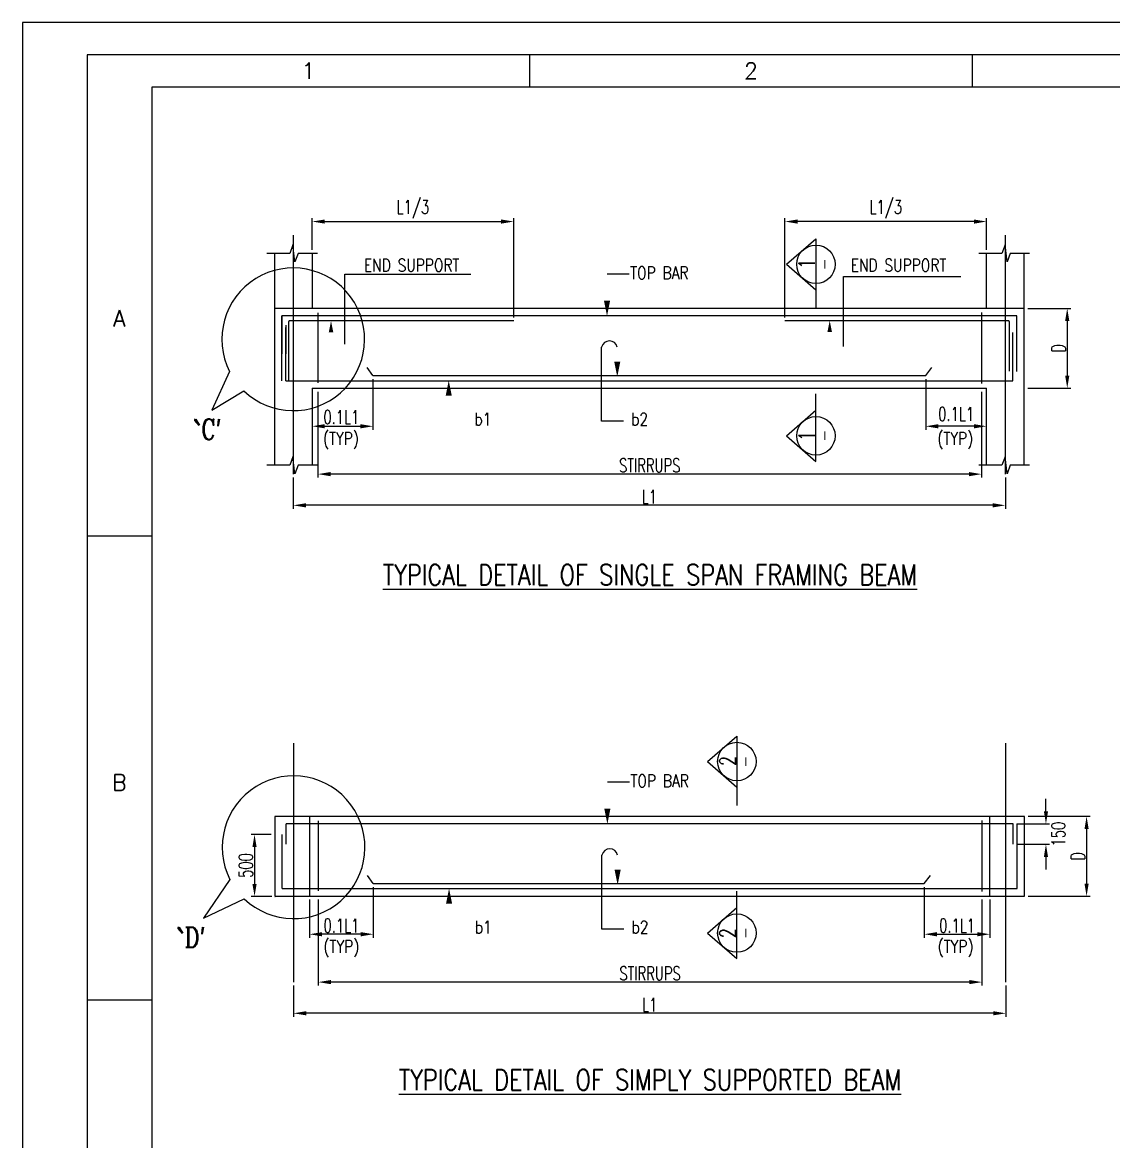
# Model space of a CAD drawing. Extents: x 489124 to 794428, y -356295 to -29813.
# Drawn here: x 511516 to 535338, y -297174 to -272741 of the extents above; entities that cross this region are included whole.
import ezdxf
from ezdxf.enums import TextEntityAlignment as Align
from ezdxf.lldxf.tags import DXFTag

# ---------------------------------------------------------------- set-up
doc = ezdxf.new("R2010")
doc.units = 0
doc.header["$LTSCALE"] = 500
doc.header["$MEASUREMENT"] = 0
doc.layers.get('DEFPOINTS').update_dxf_attribs({"color": 4})
for name, color, linetype in [('07', 5, 'Continuous'), ('08', 4, 'Continuous'), ('09', 6, 'Continuous'), ('BRAKE LINE', 8, 'Continuous'), ('CEN', 8, 'CENTER'), ('COL', 1, 'Continuous'), ('DIM', 5, 'Continuous'), ('LINK', 2, 'Continuous'), ('PNA', 10, 'Continuous'), ('REINFORCEMENT', 6, 'Continuous'), ('SEC-LINE', 2, 'Continuous'), ('ST', 6, 'Continuous'), ('STIRRUPS', 2, 'Continuous'), ('TXT', 4, 'Continuous')]:
    doc.layers.add(name, color=color, linetype=linetype)
for name, color, linetype, lineweight in [('GRID TEXT', 6, 'Continuous', 15), ('HEADING-TXT', 1, 'Continuous', 25), ('SECT-TXT', 6, 'Continuous', 20)]:
    doc.layers.add(name, color=color, linetype=linetype, lineweight=lineweight)
doc.styles.add('ROMANC', font='romanc.shx', dxfattribs={"width": 0.8, "height": 250})
doc.styles.add('ROMANS', font='r.shx', dxfattribs={"width": 0.7, "bigfont": 'bigfont.shx'})
doc.styles.add('ROMENT', font='r.shx', dxfattribs={"bigfont": 'bigfont.shx'})
tags = doc.linetypes.add('CENTER', pattern=[2, 1.25, -0.25, 0.25, -0.25]).pattern_tags.tags
tags[10:11] = [DXFTag(74, 4), DXFTag(75, 0), DXFTag(340, '0'), DXFTag(46, 1.0), DXFTag(50, 0.0), DXFTag(44, 0.0), DXFTag(45, 0.0)]
tags[8:9] = [DXFTag(74, 4), DXFTag(75, 0), DXFTag(340, '0'), DXFTag(46, 1.0), DXFTag(50, 0.0), DXFTag(44, 0.0), DXFTag(45, 0.0)]
tags[6:7] = [DXFTag(74, 4), DXFTag(75, 0), DXFTag(340, '0'), DXFTag(46, 1.0), DXFTag(50, 0.0), DXFTag(44, 0.0), DXFTag(45, 0.0)]
tags[4:5] = [DXFTag(74, 4), DXFTag(75, 0), DXFTag(340, '0'), DXFTag(46, 1.0), DXFTag(50, 0.0), DXFTag(44, 0.0), DXFTag(45, 0.0)]
doc.dimstyles.new('Copy of INT2TIMES', dxfattribs={"dimtxt": 300, "dimasz": 275, "dimexe": 75, "dimexo": 75, "dimgap": 40, "dimtad": 1, "dimdec": 0, "dimlfac": 0.5, "dimrnd": 5, "dimzin": 0, "dimdsep": 46, "dimtxsty": 'ROMANS', "dimcen": -1, "dimclrd": 5, "dimclre": 5, "dimclrt": 4, "dimadec": 0, "dimazin": 0, "dimtfac": 1, "dimtdec": 0, "dimtix": 1, "dimtofl": 0, "dimtmove": 2, "dimatfit": 3, "dimfxl": 0, "dimtolj": 1, "dimtzin": 0, "dimarcsym": 0})

# ---------------------------------------------------------------- blocks, each defined once
blk = doc.blocks.new('A1')
at = {"flags": 128}
blk.add_lwpolyline([(0, 0), (82779, 0), (82779, 58231), (0, 58231)], close=True, dxfattribs=at)
at = {"layer": 'PNA'}
for p, q in [((7718, 57739), (7718, 57247)), ((14453, 57739), (14453, 57247)), ((984, 50420), (1969, 50420)), ((984, 43358), (1969, 43358))]:
    blk.add_line(p, q, dxfattribs=at)
at = {"layer": 'PNA', "color": 1}
for points in [[(984, 492), (82287, 492), (82287, 57739), (984, 57739)], [(1969, 984), (81794, 984), (81794, 57247), (1969, 57247)]]:
    blk.add_lwpolyline(points, close=True, dxfattribs=at)
at = {"layer": 'PNA', "style": 'ROMANS'}
for s, p in [('1', (4352, 57493)), ('2', (11086, 57493)), ('A', (1476, 53728)), ('B', (1476, 46666))]:
    blk.add_text(s, height=246, dxfattribs=at).set_placement(p, align=Align.MIDDLE)
blk = doc.blocks.new('*D953')
at = {"layer": 'DEFPOINTS', "color": 0, "ltscale": 2}
for p in [(517969, -280728), (532456, -280728), (517969, -282603)]:
    blk.add_point(p, dxfattribs=at)
at = {"layer": 'DIM', "color": 5, "lineweight": -2, "ltscale": 2}
for p, q in [((517969, -280803), (517969, -282678)), ((532456, -280803), (532456, -282678)), ((532181, -282603), (518244, -282603))]:
    blk.add_line(p, q, dxfattribs=at)
at = {"layer": 'DIM', "color": 5, "ltscale": 2}
for points in [[(518244, -282557), (518244, -282648), (517969, -282603)], [(532181, -282557), (532181, -282648), (532456, -282603)]]:
    blk.add_solid(points, dxfattribs=at)
at = {"layer": 'DIM', "color": 4, "ltscale": 2, "insert": (525212, -282413), "char_height": 300, "attachment_point": 5, "style": 'ROMANS'}
blk.add_mtext('\\A1;STIRRUPS', dxfattribs=at)
blk = doc.blocks.new('*D954')
at = {"layer": 'DEFPOINTS', "color": 0, "ltscale": 2}
for p in [(517429, -282603), (532976, -282603), (517429, -283284)]:
    blk.add_point(p, dxfattribs=at)
at = {"layer": 'DIM', "color": 5, "lineweight": -2, "ltscale": 2}
for p, q in [((517429, -282678), (517429, -283359)), ((532976, -282678), (532976, -283359)), ((532701, -283284), (517704, -283284))]:
    blk.add_line(p, q, dxfattribs=at)
at = {"layer": 'DIM', "color": 5, "ltscale": 2}
for points in [[(517704, -283238), (517704, -283330), (517429, -283284)], [(532701, -283238), (532701, -283330), (532976, -283284)]]:
    blk.add_solid(points, dxfattribs=at)
at = {"layer": 'DIM', "color": 4, "ltscale": 2, "insert": (525203, -283094), "char_height": 300, "attachment_point": 5, "style": 'ROMANS'}
blk.add_mtext('\\A1;L1', dxfattribs=at)
blk = doc.blocks.new('*D955')
at = {"layer": 'DEFPOINTS', "color": 0, "ltscale": 2}
for p in [(519169, -280453), (517842, -281558), (519169, -281558)]:
    blk.add_point(p, dxfattribs=at)
at = {"layer": 'DIM', "color": 5, "lineweight": -2, "ltscale": 2}
for p, q in [((519169, -280528), (519169, -281633)), ((518117, -281558), (518894, -281558))]:
    blk.add_line(p, q, dxfattribs=at)
at = {"layer": 'DIM', "color": 5, "ltscale": 2}
for points in [[(518117, -281512), (518117, -281604), (517842, -281558)], [(518894, -281512), (518894, -281604), (519169, -281558)]]:
    blk.add_solid(points, dxfattribs=at)
at = {"layer": 'DIM', "color": 4, "ltscale": 2, "insert": (518479, -281358), "char_height": 300, "attachment_point": 5, "style": 'ROMANS'}
blk.add_mtext('\\A1;0.1L1', dxfattribs=at)
blk = doc.blocks.new('*D956')
at = {"layer": 'DEFPOINTS', "color": 0, "ltscale": 2}
for p in [(533389, -278984), (533389, -280728), (534326, -280728)]:
    blk.add_point(p, dxfattribs=at)
at = {"layer": 'DIM', "color": 5, "lineweight": -2, "ltscale": 2}
for p, q in [((533464, -278984), (534401, -278984)), ((534326, -279259), (534326, -280453)), ((533464, -280728), (534401, -280728))]:
    blk.add_line(p, q, dxfattribs=at)
at = {"layer": 'DIM', "color": 5, "ltscale": 2}
for points in [[(534280, -279259), (534372, -279259), (534326, -278984)], [(534280, -280453), (534372, -280453), (534326, -280728)]]:
    blk.add_solid(points, dxfattribs=at)
at = {"layer": 'DIM', "color": 4, "ltscale": 2, "insert": (534136, -279856), "char_height": 300, "attachment_point": 5, "rotation": 90, "style": 'ROMANS'}
blk.add_mtext('\\A1;D', dxfattribs=at)
blk = doc.blocks.new('*D957')
at = {"layer": 'DEFPOINTS', "color": 0, "ltscale": 2}
for p in [(522242, -277089), (517842, -277784), (522242, -279259)]:
    blk.add_point(p, dxfattribs=at)
at = {"layer": 'DIM', "color": 5, "lineweight": -2, "ltscale": 2}
for p, q in [((517842, -277709), (517842, -277014)), ((522242, -279184), (522242, -277014)), ((518117, -277089), (521967, -277089))]:
    blk.add_line(p, q, dxfattribs=at)
at = {"layer": 'DIM', "color": 5, "ltscale": 2}
for points in [[(518117, -277044), (518117, -277135), (517842, -277089)], [(521967, -277044), (521967, -277135), (522242, -277089)]]:
    blk.add_solid(points, dxfattribs=at)
at = {"layer": 'DIM', "color": 4, "ltscale": 2, "insert": (520042, -276821), "char_height": 300, "attachment_point": 5, "style": 'ROMANS'}
blk.add_mtext('\\A1;L1/3', dxfattribs=at)
blk = doc.blocks.new('*D958')
at = {"layer": 'DEFPOINTS', "color": 0, "ltscale": 2}
for p in [(528164, -277089), (532564, -277784), (528164, -279259)]:
    blk.add_point(p, dxfattribs=at)
at = {"layer": 'DIM', "color": 5, "lineweight": -2, "ltscale": 2}
for p, q in [((528164, -279184), (528164, -277014)), ((532564, -277709), (532564, -277014)), ((532289, -277089), (528439, -277089))]:
    blk.add_line(p, q, dxfattribs=at)
at = {"layer": 'DIM', "color": 5, "ltscale": 2}
for points in [[(528439, -277044), (528439, -277135), (528164, -277089)], [(532289, -277044), (532289, -277135), (532564, -277089)]]:
    blk.add_solid(points, dxfattribs=at)
at = {"layer": 'DIM', "color": 4, "ltscale": 2, "insert": (530364, -276821), "char_height": 300, "attachment_point": 5, "style": 'ROMANS'}
blk.add_mtext('\\A1;L1/3', dxfattribs=at)
blk = doc.blocks.new('*D962')
at = {"layer": 'DEFPOINTS', "color": 0, "ltscale": 2}
for p in [(517976, -291817), (532463, -291817), (517976, -293692)]:
    blk.add_point(p, dxfattribs=at)
at = {"layer": 'DIM', "color": 5, "lineweight": -2, "ltscale": 2}
for p, q in [((517976, -291892), (517976, -293767)), ((532463, -291892), (532463, -293767)), ((532188, -293692), (518251, -293692))]:
    blk.add_line(p, q, dxfattribs=at)
at = {"layer": 'DIM', "color": 5, "ltscale": 2}
for points in [[(518251, -293646), (518251, -293737), (517976, -293692)], [(532188, -293646), (532188, -293737), (532463, -293692)]]:
    blk.add_solid(points, dxfattribs=at)
at = {"layer": 'DIM', "color": 4, "ltscale": 2, "insert": (525220, -293502), "char_height": 300, "attachment_point": 5, "style": 'ROMANS'}
blk.add_mtext('\\A1;STIRRUPS', dxfattribs=at)
blk = doc.blocks.new('*D963')
at = {"layer": 'DEFPOINTS', "color": 0, "ltscale": 2}
for p in [(517437, -293692), (532984, -293692), (517437, -294373)]:
    blk.add_point(p, dxfattribs=at)
at = {"layer": 'DIM', "color": 5, "lineweight": -2, "ltscale": 2}
for p, q in [((517437, -293767), (517437, -294448)), ((532984, -293767), (532984, -294448)), ((532709, -294373), (517712, -294373))]:
    blk.add_line(p, q, dxfattribs=at)
at = {"layer": 'DIM', "color": 5, "ltscale": 2}
for points in [[(517712, -294327), (517712, -294418), (517437, -294373)], [(532709, -294327), (532709, -294418), (532984, -294373)]]:
    blk.add_solid(points, dxfattribs=at)
at = {"layer": 'DIM', "color": 4, "ltscale": 2, "insert": (525210, -294183), "char_height": 300, "attachment_point": 5, "style": 'ROMANS'}
blk.add_mtext('\\A1;L1', dxfattribs=at)
blk = doc.blocks.new('*D964')
at = {"layer": 'DEFPOINTS', "color": 0, "ltscale": 2}
for p in [(533396, -290073), (533396, -291817), (534748, -291817)]:
    blk.add_point(p, dxfattribs=at)
at = {"layer": 'DIM', "color": 5, "lineweight": -2, "ltscale": 2}
for p, q in [((533471, -290073), (534823, -290073)), ((534748, -290348), (534748, -291542)), ((533471, -291817), (534823, -291817))]:
    blk.add_line(p, q, dxfattribs=at)
at = {"layer": 'DIM', "color": 5, "ltscale": 2}
for points in [[(534703, -290348), (534794, -290348), (534748, -290073)], [(534703, -291542), (534794, -291542), (534748, -291817)]]:
    blk.add_solid(points, dxfattribs=at)
at = {"layer": 'DIM', "color": 4, "ltscale": 2, "insert": (534558, -290945), "char_height": 300, "attachment_point": 5, "rotation": 90, "style": 'ROMANS'}
blk.add_mtext('\\A1;D', dxfattribs=at)
blk = doc.blocks.new('*D965')
at = {"layer": 'DEFPOINTS', "color": 0, "ltscale": 2}
for p in [(533149, -290238), (533861, -290238), (533149, -290684)]:
    blk.add_point(p, dxfattribs=at)
at = {"layer": 'DIM', "color": 5, "lineweight": -2, "ltscale": 2}
for p, q in [((533861, -289963), (533861, -289688)), ((533224, -290238), (533936, -290238)), ((533224, -290684), (533936, -290684)), ((533861, -290959), (533861, -291234))]:
    blk.add_line(p, q, dxfattribs=at)
at = {"layer": 'DIM', "color": 5, "ltscale": 2}
for points in [[(533816, -289963), (533907, -289963), (533861, -290238)], [(533816, -290959), (533907, -290959), (533861, -290684)]]:
    blk.add_solid(points, dxfattribs=at)
at = {"layer": 'DIM', "color": 4, "ltscale": 2, "insert": (534132, -290461), "char_height": 300, "attachment_point": 5, "rotation": 90, "style": 'ROMANS'}
blk.add_mtext('\\A1;150', dxfattribs=at)
blk = doc.blocks.new('*D969')
at = {"layer": 'DEFPOINTS', "color": 0, "ltscale": 2}
for p in [(517024, -290469), (516584, -291822), (517033, -291822)]:
    blk.add_point(p, dxfattribs=at)
at = {"layer": 'DIM', "color": 5, "lineweight": -2, "ltscale": 2}
for p, q in [((516949, -290469), (516509, -290469)), ((516584, -290744), (516584, -291547)), ((516958, -291822), (516509, -291822))]:
    blk.add_line(p, q, dxfattribs=at)
at = {"layer": 'DIM', "color": 5, "ltscale": 2}
for points in [[(516538, -290744), (516629, -290744), (516584, -290469)], [(516538, -291547), (516629, -291547), (516584, -291822)]]:
    blk.add_solid(points, dxfattribs=at)
at = {"layer": 'DIM', "color": 4, "ltscale": 2, "insert": (516394, -291146), "char_height": 300, "attachment_point": 5, "rotation": 90, "style": 'ROMANS'}
blk.add_mtext('\\A1;{500}', dxfattribs=at)
blk = doc.blocks.new('*D970')
at = {"layer": 'DEFPOINTS', "color": 0, "ltscale": 2}
for p in [(531236, -280453), (531236, -281558), (532564, -281558)]:
    blk.add_point(p, dxfattribs=at)
at = {"layer": 'DIM', "color": 5, "lineweight": -2, "ltscale": 2}
for p, q in [((531236, -280528), (531236, -281633)), ((532289, -281558), (531511, -281558))]:
    blk.add_line(p, q, dxfattribs=at)
at = {"layer": 'DIM', "color": 5, "ltscale": 2}
for points in [[(531511, -281512), (531511, -281604), (531236, -281558)], [(532289, -281512), (532289, -281604), (532564, -281558)]]:
    blk.add_solid(points, dxfattribs=at)
at = {"layer": 'DIM', "color": 4, "ltscale": 2, "insert": (531900, -281289), "char_height": 300, "attachment_point": 5, "style": 'ROMANS'}
blk.add_mtext('\\A1;0.1L1', dxfattribs=at)
blk = doc.blocks.new('*D972')
at = {"layer": 'DEFPOINTS', "color": 0, "ltscale": 2}
for p in [(519177, -291542), (517783, -291817), (517783, -292647)]:
    blk.add_point(p, dxfattribs=at)
at = {"layer": 'DIM', "color": 5, "lineweight": -2, "ltscale": 2}
for p, q in [((519177, -291617), (519177, -292722)), ((517783, -291892), (517783, -292722)), ((518902, -292647), (518058, -292647))]:
    blk.add_line(p, q, dxfattribs=at)
at = {"layer": 'DIM', "color": 5, "ltscale": 2}
for points in [[(518058, -292601), (518058, -292693), (517783, -292647)], [(518902, -292601), (518902, -292693), (519177, -292647)]]:
    blk.add_solid(points, dxfattribs=at)
at = {"layer": 'DIM', "color": 4, "ltscale": 2, "insert": (518480, -292457), "char_height": 300, "attachment_point": 5, "style": 'ROMANS'}
blk.add_mtext('\\A1;{\\A1;0.1L1}', dxfattribs=at)
blk = doc.blocks.new('*D973')
at = {"layer": 'DEFPOINTS', "color": 0, "ltscale": 2}
for p in [(531206, -291542), (532637, -291817), (532637, -292647)]:
    blk.add_point(p, dxfattribs=at)
at = {"layer": 'DIM', "color": 5, "lineweight": -2, "ltscale": 2}
for p, q in [((531206, -291617), (531206, -292722)), ((532637, -291892), (532637, -292722)), ((531481, -292647), (532362, -292647))]:
    blk.add_line(p, q, dxfattribs=at)
at = {"layer": 'DIM', "color": 5, "ltscale": 2}
for points in [[(531481, -292601), (531481, -292693), (531206, -292647)], [(532362, -292601), (532362, -292693), (532637, -292647)]]:
    blk.add_solid(points, dxfattribs=at)
at = {"layer": 'DIM', "color": 4, "ltscale": 2, "insert": (531921, -292457), "char_height": 300, "attachment_point": 5, "style": 'ROMANS'}
blk.add_mtext('\\A1;{\\A1;0.1L1}', dxfattribs=at)

msp = doc.modelspace()

# ---------------------------------------------------------------- linework, layer by layer
at = {"layer": '07', "elevation": 0, "flags": 128}
for points in [[(524502.883, -279830.42, 0, 0, 0), (524502.883, -280480.277, 0, 132, 0), (524502.883, -280150.496, 132, 132, 0)], [(524510.355, -290919.342, 0, 0, 0), (524510.355, -291569.199, 0, 132, 0), (524510.355, -291239.418, 132, 132, 0)]]:
    msp.add_lwpolyline(points, format="xyseb", dxfattribs=at)
at = {"layer": '08'}
for p, q in [((533388.538, -278984.496), (517016.732, -278984.496)), ((517841.732, -280727.777), (532563.538, -280727.777)), ((533396.009, -290073.417), (517024.204, -290073.417)), ((517783.204, -290073.417), (517783.204, -291816.699)), ((532637.009, -291816.699), (532637.009, -290073.417)), ((533396.009, -291816.699), (533396.009, -290073.417)), ((517024.204, -291816.699), (517783.204, -291816.699)), ((517024.204, -291821.934), (517033.038, -291821.934)), ((517783.204, -291816.699), (532637.009, -291816.699)), ((532637.009, -291816.699), (533396.009, -291816.699))]:
    msp.add_line(p, q, dxfattribs=at)
at = {"layer": '08', "elevation": 0}
msp.add_lwpolyline([(517024.204, -290073.417), (517024.204, -291816.699)], dxfattribs=at)
at = {"layer": 'BRAKE LINE', "ltscale": 2, "elevation": 0}
for points in [[(517958.747, -277783.575), (517536.618, -277783.575), (517464.547, -277968.806), (517423.364, -277598.345), (517351.293, -277783.575), (516851.945, -277783.575)], [(533505.553, -277783.575), (533083.423, -277783.575), (533011.352, -277968.806), (532970.169, -277598.345), (532898.098, -277783.575), (532398.751, -277783.575)], [(517958.747, -282408.864), (517536.618, -282408.864), (517464.547, -282594.094), (517423.364, -282223.633), (517351.293, -282408.864), (516851.945, -282408.864)], [(533505.553, -282408.864), (533083.423, -282408.864), (533011.352, -282594.094), (532970.169, -282223.633), (532898.098, -282408.864), (532398.751, -282408.864)]]:
    msp.add_lwpolyline(points, dxfattribs=at)
at = {"layer": 'CEN'}
for p, q in [((517429.232, -277384.943), (517429.232, -282602.639)), ((532976.038, -282602.639), (532976.038, -277384.943)), ((517436.704, -288473.865), (517436.704, -293691.561)), ((532983.509, -293691.561), (532983.509, -288473.865))]:
    msp.add_line(p, q, dxfattribs=at)
at = {"layer": 'COL', "ltscale": 2}
for p, q in [((517841.732, -277783.575), (517841.732, -278984.496)), ((532563.538, -278984.496), (532563.538, -277800.417)), ((533388.538, -282408.864), (533388.538, -277800.417)), ((517841.732, -280727.777), (517841.732, -282408.864)), ((532563.538, -282408.864), (532563.538, -280727.777))]:
    msp.add_line(p, q, dxfattribs=at)
at = {"layer": 'COL', "ltscale": 2, "elevation": 0}
msp.add_lwpolyline([(517016.732, -277783.575), (517016.732, -282408.864)], dxfattribs=at)
at = {"layer": 'DIM', "ltscale": 2}
for p, q in [((518556.851, -278240.974), (521305.794, -278240.974)), ((518556.851, -279768.322), (518556.851, -278240.974)), ((524759.362, -278238.953), (524279.067, -278238.953)), ((529443.264, -279815.138), (529443.264, -278287.791)), ((529443.264, -278287.791), (532005.205, -278287.791)), ((524161.231, -281446.764), (524161.231, -279830.42)), ((515649.609, -281204.921), (516351.895, -280785.174)), ((524641.525, -281446.764), (524161.231, -281446.764)), ((524766.833, -289327.874), (524286.539, -289327.874)), ((524168.702, -292535.686), (524168.702, -290919.342)), ((515468.737, -292293.843), (516359.367, -291874.095)), ((524648.997, -292535.686), (524168.702, -292535.686))]:
    msp.add_line(p, q, dxfattribs=at)
at = {"layer": 'DIM'}
for p, q in [((516040.054, -280365.242), (515649.609, -281204.921)), ((516047.526, -291454.163), (515468.737, -292293.843))]:
    msp.add_line(p, q, dxfattribs=at)
at = {"layer": 'DIM', "ltscale": 2, "elevation": 0, "flags": 128}
for points in [[(524279.067, -278238.953, 0, 0, 0), (524279.067, -279149.496, 0, 132, 0), (524279.067, -278819.715, 132, 132, 0)], [(518556.851, -279768.322, 0, 0, 0), (518253.83, -279768.322, 0, 0, 0), (518253.83, -279257.866, 0, 99, 0), (518253.83, -279505.202, 99, 99, 0)], [(529443.264, -279815.138, 0, 0, 0), (529140.243, -279815.138, 0, 0, 0), (529140.243, -279255.183, 0, 99, 0), (529140.243, -279502.518, 99, 99, 0)], [(521303.724, -281446.764, 0, 0, 0), (520823.43, -281446.764, 0, 0, 0), (520823.43, -280559.356, 0, 132, 0), (520823.43, -280889.137, 132, 132, 0)], [(524286.539, -289327.874, 0, 0, 0), (524286.539, -290238.417, 0, 132, 0), (524286.539, -289908.636, 132, 132, 0)], [(521311.196, -292535.686, 0, 0, 0), (520830.901, -292535.686, 0, 0, 0), (520830.901, -291648.278, 0, 132, 0), (520830.901, -291978.059, 132, 132, 0)]]:
    msp.add_lwpolyline(points, format="xyseb", dxfattribs=at)
at = {"layer": 'DIM', "ltscale": 2}
for centre, radius, start, end in [((517429.232, -279659.391), 1558.217, 226.2597038, 206.9354204), ((524332.057, -279869.526), 175.245, 12.893919, 167.106081), ((517436.704, -290748.313), 1558.217, 226.2597038, 206.9354204), ((524339.529, -290958.447), 175.245, 12.893919, 167.106081)]:
    msp.add_arc(centre, radius, start, end, dxfattribs=at)
at = {"layer": 'LINK'}
for p, q in [((532455.891, -279073.267), (532455.891, -280622.252)), ((532463.362, -290162.188), (532463.362, -291711.174))]:
    msp.add_line(p, q, dxfattribs=at)
at = {"layer": 'REINFORCEMENT', "linetype": 'Continuous'}
for p, q in [((533223.538, -279149.496), (517181.732, -279149.496)), ((517181.732, -280562.777), (517181.732, -279149.496)), ((522241.732, -279259.496), (517340.132, -279259.496)), ((533049.738, -279259.496), (528163.538, -279259.496)), ((533223.538, -280360.388), (533223.538, -279149.496)), ((517264.232, -280562.777), (517264.232, -279402.101)), ((517331.332, -280562.777), (517331.332, -279268.296)), ((533058.538, -279268.296), (533058.538, -280352.974)), ((533141.038, -280562.777), (533141.038, -279510.483)), ((519169.231, -280452.777), (519043.731, -280272.997)), ((519169.231, -280452.777), (531236.038, -280452.777)), ((531236.038, -280452.777), (531367.797, -280277.533)), ((517264.232, -280562.777), (533141.038, -280562.777)), ((517271.704, -290683.996), (517271.704, -290238.417)), ((533148.509, -290683.996), (533148.509, -290238.417)), ((533231.009, -291651.699), (533231.009, -290238.417)), ((517189.204, -291651.699), (517189.204, -290469.417)), ((519176.703, -291541.699), (519051.203, -291361.919)), ((531205.703, -291541.699), (531337.462, -291366.454)), ((517189.204, -291651.699), (533231.009, -291651.699)), ((519176.703, -291541.699), (531205.703, -291541.699))]:
    msp.add_line(p, q, dxfattribs=at)
at = {"layer": 'REINFORCEMENT', "linetype": 'Continuous', "elevation": 0}
for points in [[(517181.732, -279149.496), (517181.732, -279974.496)], [(517264.232, -279349.588), (517264.232, -279974.496)], [(533148.509, -290238.417), (517271.704, -290238.417), (517271.704, -290238.417)]]:
    msp.add_lwpolyline(points, dxfattribs=at)
at = {"layer": 'REINFORCEMENT', "linetype": 'Continuous'}
msp.add_arc((533049.738, -279268.296), 8.8, 0, 90, dxfattribs=at)
at = {"layer": 'SEC-LINE'}
for p, q in [((528199.939, -278022.346), (528839.358, -277465.078)), ((528839.358, -277465.078), (528839.358, -278984.496)), ((528199.939, -278022.346), (528839.358, -278579.614)), ((528839.358, -282324.105), (528839.358, -280849.676)), ((528199.939, -281766.837), (528839.358, -281209.569)), ((528199.939, -281766.837), (528839.358, -282324.105)), ((526474.052, -288876.894), (527113.472, -288319.626)), ((527113.472, -288319.626), (527113.472, -289839.044)), ((526474.052, -288876.894), (527113.472, -289434.162)), ((527113.472, -293178.653), (527113.472, -291704.225)), ((526474.052, -292621.385), (527113.472, -292064.117)), ((526474.052, -292621.385), (527113.472, -293178.653))]:
    msp.add_line(p, q, dxfattribs=at)
for centre in [(528839.358, -278022.346), (528839.358, -281766.837), (527113.472, -288876.894), (527113.472, -292621.385)]:
    msp.add_circle(centre, 420.11, dxfattribs=at)
at = {"layer": 'SECT-TXT'}
for p, q in [((529036.218, -278114.644), (529036.218, -277933.369)), ((529036.218, -281674.538), (529036.218, -281855.814)), ((527310.331, -288969.193), (527310.331, -288787.917)), ((527310.331, -292529.087), (527310.331, -292710.362))]:
    msp.add_line(p, q, dxfattribs=at)
at = {"layer": 'ST'}
msp.add_arc((517340.132, -279268.296), 8.8, 90, 180, dxfattribs=at)
at = {"layer": 'STIRRUPS'}
for p, q in [((517968.546, -279084.095), (517968.546, -280612.299)), ((517976.018, -290173.017), (517976.018, -291701.221))]:
    msp.add_line(p, q, dxfattribs=at)

# ---------------------------------------------------------------- block references
at = {"xscale": 1.434849416022188, "yscale": 1.434849416022188, "zscale": 1.434849416022188}
msp.add_blockref('A1', (511515.5, -356294.5), dxfattribs=at)

# ---------------------------------------------------------------- texts
at = {"layer": '09', "color": 2, "style": 'ROMANC', "width": 0.8}
for s, p in [("`C'", (515546.073, -281626.377)), ("`D'", (515189.181, -292715.299))]:
    msp.add_text(s, height=440, dxfattribs=at).set_placement(p, align=Align.MIDDLE)
at = {"layer": 'GRID TEXT', "style": 'ROMANS', "width": 0.7}
for s, p in [('1', (528812.952, -278009.786)), ('1', (528812.952, -281769.449)), ('2', (527087.066, -288864.334)), ('2', (527087.066, -292623.997))]:
    msp.add_text(s, height=350, rotation=90, dxfattribs=at).set_placement(p, align=Align.CENTER)
at = {"layer": 'HEADING-TXT', "color": 6, "style": 'ROMANS', "width": 0.8}
for s, p in [('%%UTYPICAL DETAIL OF SINGLE SPAN FRAMING BEAM', (525216.998, -284801.618)), ('%%UTYPICAL DETAIL OF SIMPLY SUPPORTED BEAM', (525216.998, -295825.634))]:
    msp.add_text(s, height=450, dxfattribs=at).set_placement(p, align=Align.MIDDLE_CENTER)
at = {"layer": 'TXT', "style": 'ROMENT', "width": 0.8}
for s, p in [('END SUPPORT', (518972.989, -278179.702)), ('END SUPPORT', (529600.948, -278179.702)), ('TOP BAR', (524784.844, -278346.902)), ('b1', (521386.067, -281540.332)), ('b2', (524806.864, -281540.332)), ('(TYP)', (518077.247, -281963.371)), ('(TYP)', (531488.756, -281963.371)), ('TOP BAR', (524792.316, -289435.823)), ('b1', (521393.538, -292629.254)), ('b2', (524814.336, -292629.254)), ('(TYP)', (518086.408, -293052.293)), ('(TYP)', (531495.71, -293052.293))]:
    msp.add_text(s, height=275, dxfattribs=at).set_placement(p)

# ---------------------------------------------------------------- dimensions: what is measured, and where the dimension line sits
at = {"layer": 'DIM', "ltscale": 2}
for base, p1, p2, text, picture, middle in [((522241.732, -277089.403), (517841.732, -277783.575), (522241.732, -279259.496), 'L1/3', '*D957', (520041.732, -276820.832)), ((517783.204, -292646.915), (519176.703, -291541.699), (517783.204, -291816.699), '{\\A1;0.1L1}', '*D972', (518479.953, -292456.915))]:
    dim = msp.add_linear_dim(base=base, p1=p1, p2=p2, text=text, dimstyle='Copy of INT2TIMES', dxfattribs=at)
    dim.commit()
    dim.dimension.update_dxf_attribs({"geometry": picture, "text_midpoint": middle})
for base, p1, p2, angle, text, picture, middle in [((528163.538, -277089.403), (532563.538, -277783.575), (528163.538, -279259.496), 180, 'L1/3', '*D958', (530363.538, -276820.832)), ((534325.969, -280727.777), (533388.538, -278984.496), (533388.538, -280727.777), 270, 'D', '*D956', (534135.969, -279856.137)), ((517968.546, -282602.639), (532455.891, -280727.777), (517968.546, -280727.777), 180, 'STIRRUPS', '*D953', (525212.218, -282412.639)), ((517429.232, -283283.725), (532976.038, -282602.639), (517429.232, -282602.639), 180, 'L1', '*D954', (525202.635, -283093.725)), ((534748.408, -291816.699), (533396.009, -290073.417), (533396.009, -291816.699), 270, 'D', '*D964', (534558.408, -290945.058)), ((516583.547, -291821.934), (517024.204, -290469.417), (517033.038, -291821.934), 90, '{500}', '*D969', (516393.547, -291145.676)), ((532637.009, -292646.915), (531205.703, -291541.699), (532637.009, -291816.699), 180, '{\\A1;0.1L1}', '*D973', (531921.356, -292456.915)), ((517976.018, -293691.561), (532463.362, -291816.699), (517976.018, -291816.699), 180, 'STIRRUPS', '*D962', (525219.69, -293501.561)), ((517436.704, -294372.646), (532983.509, -293691.561), (517436.704, -293691.561), 180, 'L1', '*D963', (525210.106, -294182.646))]:
    dim = msp.add_linear_dim(base=base, p1=p1, p2=p2, angle=angle, text=text, dimstyle='Copy of INT2TIMES', dxfattribs=at)
    dim.commit()
    dim.dimension.update_dxf_attribs({"geometry": picture, "text_midpoint": middle})
dim = msp.add_linear_dim(base=(519169.231, -281557.994), p1=(517841.732, -281557.994), p2=(519169.231, -280452.777), text='0.1L1', dimstyle='Copy of INT2TIMES', dxfattribs=at)
dim.commit()
dim.dimension.update_dxf_attribs({"geometry": '*D955', "text_midpoint": (518478.602, -281357.994), "dimtype": 160})
for base, p1, p2, angle, text, picture, middle in [((531236.038, -281557.994), (532563.538, -281557.994), (531236.038, -280452.777), 180, '0.1L1', '*D970', (531899.788, -281288.659)), ((533861.408, -290238.417), (533148.509, -290683.996), (533148.509, -290238.417), 90, '150', '*D965', (534132.408, -290461.207))]:
    dim = msp.add_linear_dim(base=base, p1=p1, p2=p2, angle=angle, text=text, dimstyle='Copy of INT2TIMES', dxfattribs=at)
    dim.commit()
    dim.dimension.update_dxf_attribs({"geometry": picture, "text_midpoint": middle, "dimtype": 160})

doc.saveas('drawing.dxf')
